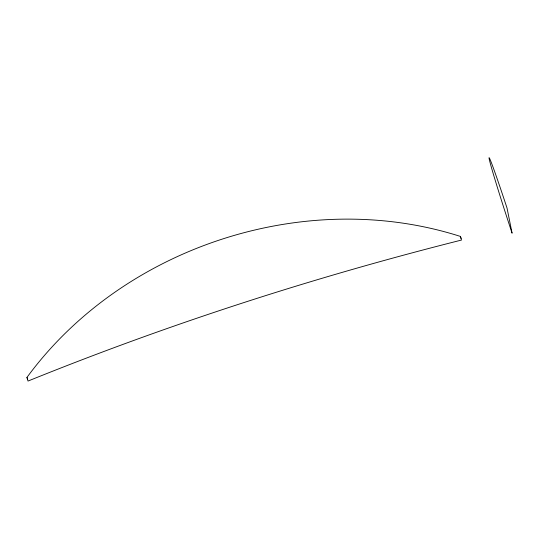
<?xml version="1.0" encoding="UTF-8"?>
<svg xmlns="http://www.w3.org/2000/svg" width="539" height="539" viewBox="0 0 539 539"><rect width="100%" height="100%" fill="white"/><g stroke="black" fill="none" stroke-linecap="round" stroke-linejoin="round"><path stroke-width="0.81" d="M460.4 236.419L461.478 240.064C314.055 277.161 168.95 324.027 28.021 381.06L26.95 377.415C123.033 246.498 305.68 186.972 460.4 236.419L461.148 238.454M26.95 377.415L27.698 379.443M512.05 233.043L507.017 208.014A63.103 1.509 72 0 0 489.237 159.16A63.103 1.509 72 0 0 512.05 233.043"/></g></svg>
